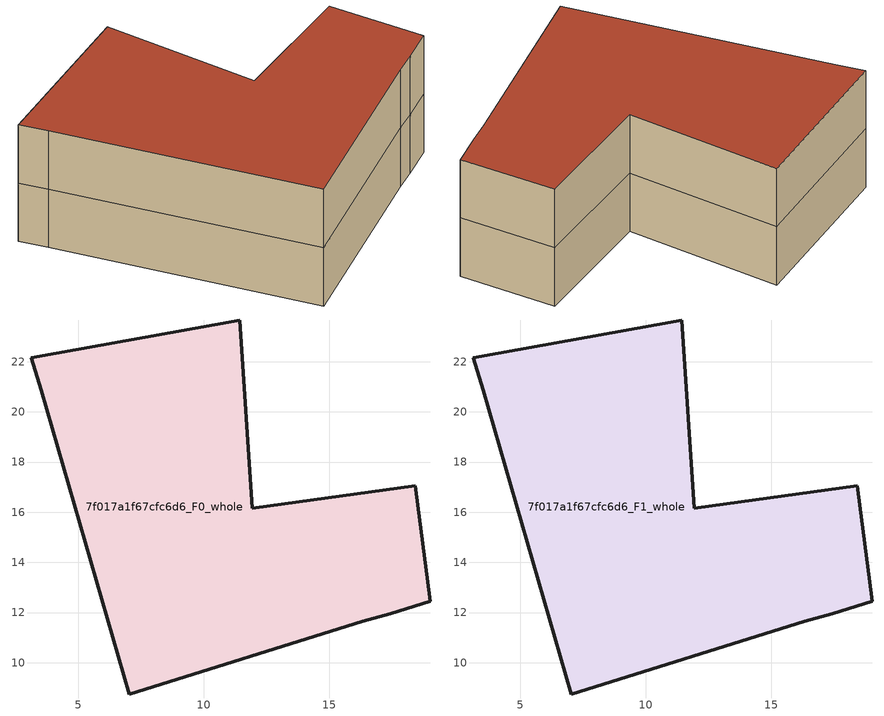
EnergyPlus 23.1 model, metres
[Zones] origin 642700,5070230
7f017a1f67cfc6d6_F0_whole
 floor ground (EU_floor_Construction): 18.43,17.06 19.03,12.45 17.43,11.95 16.33,11.65 7.02,8.75 3.52,20.86 3.12,22.16 11.43,23.66 11.93,16.16 z0
 wall outside (EU_wall_Construction): 7.02,8.75 16.33,11.65 17.43,11.95 19.03,12.45 18.43,17.06 11.93,16.16 11.43,23.66 3.12,22.16 3.52,20.86 7.02,8.75 z0:3
7f017a1f67cfc6d6_F1_whole
 floor to 7f017a1f67cfc6d6_F0_whole (EU_floor_Construction): 18.43,17.06 19.03,12.45 17.43,11.95 16.33,11.65 7.02,8.75 3.52,20.86 3.12,22.16 11.43,23.66 11.93,16.16 z3
 wall outside (EU_wall_Construction): 7.02,8.75 16.33,11.65 17.43,11.95 19.03,12.45 18.43,17.06 11.93,16.16 11.43,23.66 3.12,22.16 3.52,20.86 7.02,8.75 z3:6
 roof outside (EU_roof_Construction): 17.43,11.95 19.03,12.45 18.43,17.06 11.93,16.16 11.43,23.66 3.12,22.16 3.52,20.86 7.02,8.75 16.33,11.65 z6
[Building]
EU S2 Campaign: North Axis=0; Terrain=City; Solar Distribution=FullExterior
[Site:Location]
Lyon-Bron: Latitude=45.75; Longitude=5; Time Zone=1; Elevation=198
[SizingPeriod:WeatherFileDays]
AnnualSizingPeriod: Begin Month=1; Begin Day of Month=1; End Month=12; End Day of Month=31; Day of Week for Start Day=Monday; Use Weather File Daylight Saving Period=No; Use Weather File Rain and Snow Indicators=No
[MATERIAL]
EU_InternalMass_Material: Roughness=MediumRough; Thickness=0.1; Conductivity=1; Density=1800; Specific Heat=900; Thermal Absorptance=0.9; Solar Absorptance=0.7; Visible Absorptance=0.7
[MATERIAL:NOMASS] Roughness=MediumRough; Thermal Absorptance=0.9; Solar Absorptance=0.7; Visible Absorptance=0.7
Name | Thermal Resistance
EU_wall_NoMass | 0.503714
EU_roof_NoMass | 0.959371
EU_floor_NoMass | 0.347222
[CONSTRUCTION]
EU_wall_Construction: EU_wall_NoMass
EU_roof_Construction: EU_roof_NoMass
EU_floor_Construction: EU_floor_NoMass
EU_InternalMass_Construction: EU_InternalMass_Material
[ZONE] Type=1; Multiplier=1; Ceiling Height=autocalculate; Floor Area=autocalculate; Part of Total Floor Area=Yes
Name | Volume
7f017a1f67cfc6d6_F0_whole | 387.608
7f017a1f67cfc6d6_F1_whole | 387.606
[INTERNALMASS] Construction=EU_InternalMass_Construction; Surface Area=129.202
Name | Zone or ZoneList
7f017a1f67cfc6d6_F0_whole_EU_InternalMass | 7f017a1f67cfc6d6_F0_whole
7f017a1f67cfc6d6_F1_whole_EU_InternalMass | 7f017a1f67cfc6d6_F1_whole
[OTHEREQUIPMENT] Fuel Type=Electricity; Design Level Calculation Method=Watts/Area; Power per Zone Floor Area=1; Fraction Latent=0; Fraction Radiant=0; Fraction Lost=0; Carbon Dioxide Generation Rate=0; EndUse Subcategory=EU_Step8_InternalGains
Name | Zone or ZoneList or Space or SpaceList | Schedule
EU_Step8_InternalGain_7f017a1f67cfc6d6_F0_whole_f000 | 7f017a1f67cfc6d6_F0_whole | EU_Step8_GainSchedule_7f017a1f67cfc6d6_F0_whole_f000
EU_Step8_InternalGain_7f017a1f67cfc6d6_F1_whole_f000 | 7f017a1f67cfc6d6_F1_whole | EU_Step8_GainSchedule_7f017a1f67cfc6d6_F1_whole_f000
[ZONEVENTILATION:DESIGNFLOWRATE] Schedule=EU_AlwaysOn; Design Flow Rate Calculation Method=AirChanges/Hour; Air Changes per Hour=0.64; Ventilation Type=Natural; Fan Pressure Rise=0; Fan Total Efficiency=1; Constant Term Coefficient=1; Temperature Term Coefficient=0; Velocity Term Coefficient=0; Velocity Squared Term Coefficient=0; Minimum Indoor Temperature=-100; Maximum Indoor Temperature=100; Delta Temperature=-100; Minimum Outdoor Temperature=-100; Maximum Outdoor Temperature=100; Maximum Wind Speed=40
Name | Zone or ZoneList or Space or SpaceList
EU_ConstantAir_7f017a1f67cfc6d6_F0_whole | 7f017a1f67cfc6d6_F0_whole
EU_ConstantAir_7f017a1f67cfc6d6_F1_whole | 7f017a1f67cfc6d6_F1_whole
[HVACTEMPLATE:THERMOSTAT] Constant Heating Setpoint=20; Constant Cooling Setpoint=50
EU_HeatOnly_7f017a1f67cfc6d6_F0_whole; EU_HeatOnly_7f017a1f67cfc6d6_F1_whole
[HVACTEMPLATE:ZONE:IDEALLOADSAIRSYSTEM] System Availability Schedule=EU_AlwaysOn; Maximum Heating Supply Air Temperature=50; Minimum Cooling Supply Air Temperature=13; Maximum Heating Supply Air Humidity Ratio=0.0156; Minimum Cooling Supply Air Humidity Ratio=0.0077; Heating Limit=NoLimit; Cooling Limit=NoLimit; Heating Availability Schedule=EU_AlwaysOn; Cooling Availability Schedule=EU_CoolingOff; Dehumidification Control Type=ConstantSensibleHeatRatio; Cooling Sensible Heat Ratio=0.7; Dehumidification Setpoint=60; Humidification Control Type=None; Humidification Setpoint=30; Outdoor Air Method=None; Outdoor Air Flow Rate per Person=0.00944; Outdoor Air Flow Rate per Zone Floor Area=0; Outdoor Air Flow Rate per Zone=0; Demand Controlled Ventilation Type=None; Outdoor Air Economizer Type=NoEconomizer; Heat Recovery Type=None; Sensible Heat Recovery Effectiveness=0.7; Latent Heat Recovery Effectiveness=0.65
Name | Template Thermostat
7f017a1f67cfc6d6_F0_whole | EU_HeatOnly_7f017a1f67cfc6d6_F0_whole
7f017a1f67cfc6d6_F1_whole | EU_HeatOnly_7f017a1f67cfc6d6_F1_whole
[SIZING:ZONE] Zone Cooling Design Supply Air Temperature Input Method=SupplyAirTemperature; Zone Cooling Design Supply Air Temperature=13; Zone Heating Design Supply Air Temperature Input Method=SupplyAirTemperature; Zone Heating Design Supply Air Temperature=50; Zone Cooling Design Supply Air Humidity Ratio=0.008; Zone Heating Design Supply Air Humidity Ratio=0.008; Cooling Design Air Flow Method=DesignDay; Cooling Design Air Flow Rate=0; Cooling Minimum Air Flow per Zone Floor Area=0.000762; Cooling Minimum Air Flow=0; Cooling Minimum Air Flow Fraction=0.2; Heating Design Air Flow Method=DesignDay; Heating Design Air Flow Rate=0; Heating Maximum Air Flow per Zone Floor Area=0.002032; Heating Maximum Air Flow=0.141576; Heating Maximum Air Flow Fraction=0.3; Account for Dedicated Outdoor Air System=No; Dedicated Outdoor Air System Control Strategy=NeutralSupplyAir; Dedicated Outdoor Air Low Setpoint Temperature for Design=autosize; Dedicated Outdoor Air High Setpoint Temperature for Design=autosize; Zone Load Sizing Method=Sensible Load Only No Latent Load; Zone Latent Cooling Design Supply Air Humidity Ratio Input Method=HumidityRatioDifference; Zone Cooling Design Supply Air Humidity Ratio Difference=0.005; Zone Latent Heating Design Supply Air Humidity Ratio Input Method=HumidityRatioDifference; Zone Humidification Design Supply Air Humidity Ratio Difference=0.005
7f017a1f67cfc6d6_F0_whole; 7f017a1f67cfc6d6_F1_whole
[SCHEDULE:CONSTANT]
Name | Hourly Value
EU_AlwaysOn | 1
EU_CoolingOff | 0
[SCHEDULE:FILE] Column Number=1; Rows to Skip at Top=0; Number of Hours of Data=8760; Column Separator=Comma; Interpolate to Timestep=No; Minutes per Item=60; Adjust Schedule for Daylight Savings=Yes
Name | File
EU_Step8_GainSchedule_7f017a1f67cfc6d6_F0_whole_f000 | C:\Users\o_iseri\Desktop\OpenUBEM\openubem\outputs\eu_evidence\EU-11\FR-LYO-HAUTCOEURPENTES\idfs\7f017a1f67cfc6d6\7f017a1f67cfc6d6_F0_whole_f000_gain.csv
EU_Step8_GainSchedule_7f017a1f67cfc6d6_F1_whole_f000 | C:\Users\o_iseri\Desktop\OpenUBEM\openubem\outputs\eu_evidence\EU-11\FR-LYO-HAUTCOEURPENTES\idfs\7f017a1f67cfc6d6\7f017a1f67cfc6d6_F1_whole_f000_gain.csv
